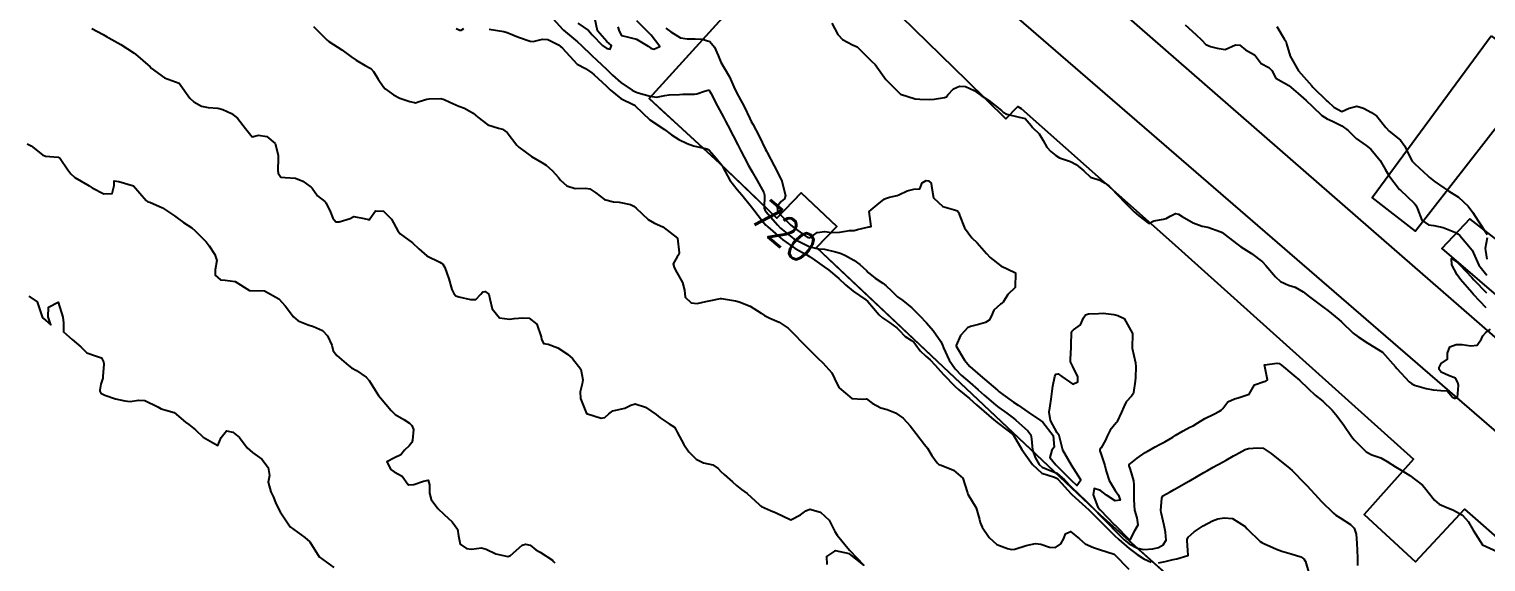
# Model space of a CAD drawing. Header units: metres. Extents: x 286371 to 293043, y 7462578 to 7466404.
# Drawn here: x 290257.3 to 290455.2, y 7463513.4 to 7463585.7 of the extents above; entities that cross this region are included whole.
import ezdxf
from ezdxf.enums import TextEntityAlignment as Align

# ---------------------------------------------------------------- set-up
doc = ezdxf.new("R2010")
doc.units = ezdxf.units.M
doc.header["$MEASUREMENT"] = 0
for name, color, linetype in [('Cemitério', 206, 'Continuous'), ('Cotas', 45, 'Continuous'), ('Curvas de Nivel 1m', 11, 'Continuous'), ('Curvas de Nivel 5m', 15, 'Continuous'), ('Edificações', 30, 'Continuous'), ('Vias primárias', 230, 'Continuous')]:
    doc.layers.add(name, color=color, linetype=linetype)
doc.styles.add('Style-STANDARD', font='STANDARD.shx')

msp = doc.modelspace()

# ---------------------------------------------------------------- linework, layer by layer
at = {"layer": 'Cemitério'}
msp.add_lwpolyline([(290354.17, 7463590.28), (290341.47, 7463576.29), (290343.44, 7463574.48), (290345.41, 7463572.67), (290348.22, 7463570.1), (290351.02, 7463567.53), (290354.93, 7463563.8), (290358.84, 7463560.06), (290362.13, 7463563.51), (290366.96, 7463558.92), (290364.24, 7463556.06), (290374.89, 7463546), (290382.19, 7463539.13), (290392.51, 7463529.42), (290402.82, 7463519.7), (290411.92, 7463511.57)], dxfattribs=at)
at = {"layer": 'Curvas de Nivel 1m', "flags": 128}
for points, elevation in [([(290328.01, 7463587.6), (290329.77, 7463585.67), (290329.87, 7463585.57), (290331.74, 7463584), (290332.25, 7463583.54), (290333.71, 7463582.16), (290334.4, 7463581.5), (290335.68, 7463580.28), (290336.51, 7463579.47), (290337.65, 7463578.47), (290339.2, 7463577.43), (290339.63, 7463577.19), (290339.99, 7463577.06), (290341.62, 7463576.6), (290342.5, 7463576.5), (290343.62, 7463576.71), (290344.19, 7463576.79), (290345.63, 7463576.85), (290346.08, 7463576.87), (290347.63, 7463576.89), (290347.98, 7463576.95), (290348.99, 7463577.28), (290349.48, 7463577.44), (290349.64, 7463577.41), (290349.75, 7463577.27), (290349.86, 7463577.04), (290350.77, 7463575.26), (290351.58, 7463573.75), (290351.86, 7463573.24), (290352.18, 7463572.62), (290352.91, 7463571.22), (290353.53, 7463570.01), (290353.94, 7463569.21), (290354.39, 7463568.32), (290354.99, 7463567.19), (290355.47, 7463566.36), (290356.15, 7463565.17), (290357.05, 7463563.54), (290357.15, 7463563.16), (290357.13, 7463561.42), (290357.21, 7463561.16), (290357.39, 7463560.9), (290358.91, 7463559.13), (290359.35, 7463558.71), (290361.16, 7463557.26), (290361.32, 7463557.14), (290361.39, 7463557.09), (290363.31, 7463556.16), (290364.48, 7463555.87), (290365.31, 7463555.83), (290366.82, 7463555.49), (290367.3, 7463555.34), (290367.56, 7463555.26), (290368.18, 7463554.99), (290369.28, 7463554.35), (290370.09, 7463553.77), (290370.99, 7463552.95), (290371.26, 7463552.67), (290372.21, 7463551.88), (290373.24, 7463551.21), (290373.66, 7463550.9), (290374.45, 7463550.11), (290375.21, 7463549.38), (290375.93, 7463548.86), (290377.19, 7463547.88), (290378.19, 7463546.83), (290379.16, 7463545.81), (290380.08, 7463544.8), (290381.12, 7463543.28), (290381.33, 7463542.78), (290381.47, 7463542.42), (290382.23, 7463540.77), (290383.06, 7463539.58), (290383.87, 7463538.74), (290385.03, 7463537.72), (290386.2, 7463536.71), (290387, 7463536.02), (290388.58, 7463534.67), (290388.98, 7463534.35), (290390.07, 7463533.55), (290390.96, 7463532.9), (290391.31, 7463532.63), (290392.93, 7463531.18), (290393.34, 7463530.6), (290393.42, 7463530.09), (290393.57, 7463528.59), (290393.93, 7463527.53), (290394.47, 7463526.58), (290394.86, 7463526.21), (290395.43, 7463525.99), (290396.85, 7463525.41), (290397.91, 7463524.53), (290398.82, 7463523.57), (290399.9, 7463522.5), (290400.79, 7463521.64), (290401.97, 7463520.47), (290402.76, 7463519.67), (290403.97, 7463518.44), (290404.72, 7463517.67), (290405.99, 7463516.41), (290406.7, 7463515.81), (290407.83, 7463515.23), (290408.68, 7463515.06), (290409.9, 7463515.13), (290410.69, 7463515.34), (290411.33, 7463515.69), (290411.71, 7463516.32), (290411.65, 7463517.39), (290411.43, 7463518.32), (290411.04, 7463520.06), (290411, 7463520.33), (290411.11, 7463522.02), (290411.29, 7463522.33), (290412.25, 7463522.87), (290412.81, 7463523.19), (290413.52, 7463523.6), (290414.7, 7463524.28), (290414.78, 7463524.32), (290414.83, 7463524.35), (290416.06, 7463525.04), (290416.85, 7463525.5), (290417.32, 7463525.77), (290418.11, 7463526.23), (290418.59, 7463526.49), (290418.86, 7463526.65), (290419.88, 7463527.2), (290420.89, 7463527.75), (290421.16, 7463527.89), (290421.64, 7463528.16), (290422.43, 7463528.62), (290422.9, 7463528.76), (290424.16, 7463528.86), (290424.89, 7463528.8), (290425.98, 7463528.1), (290426.47, 7463527.68), (290426.87, 7463527.38), (290428.53, 7463526.06), (290428.85, 7463525.76), (290430.54, 7463524.03), (290430.82, 7463523.73), (290432.4, 7463522), (290432.79, 7463521.6), (290434.43, 7463519.97), (290434.76, 7463519.71), (290435.36, 7463519.35), (290436.74, 7463518.46), (290437.25, 7463517.93), (290437.52, 7463517.12), (290437.61, 7463515.92), (290437.68, 7463514.93), (290437.71, 7463513.92), (290437.69, 7463512.89)], 719), ([(290331.78, 7463586.55), (290333.24, 7463585.52), (290333.76, 7463584.94), (290335.14, 7463583.49), (290335.73, 7463583.11), (290336.2, 7463583), (290336.36, 7463583.48), (290335.74, 7463584.06), (290334.49, 7463585.5), (290334.11, 7463587.19)], 718), ([(290337.22, 7463586.02), (290337.4, 7463585.46), (290337.75, 7463584.84), (290338.51, 7463584.68), (290339.75, 7463584.38), (290341.34, 7463583.4), (290341.73, 7463583.15), (290342.12, 7463583), (290342.93, 7463583.38), (290341.76, 7463584.92), (290341.25, 7463585.4), (290339.79, 7463586.85)], 718), ([(290366.28, 7463586.52), (290367.11, 7463585), (290367.74, 7463584.32), (290369.12, 7463583.59), (290369.73, 7463583.32), (290370.12, 7463582.96), (290371.7, 7463581.39), (290372.17, 7463580.93), (290373.66, 7463578.9), (290375.63, 7463576.87), (290377.63, 7463576.27), (290378.26, 7463576.2), (290379.62, 7463576.15), (290380.22, 7463576.21), (290381.63, 7463576.44), (290381.88, 7463576.53), (290382.06, 7463576.78), (290382.81, 7463577.6), (290383.65, 7463577.98), (290384.44, 7463577.95), (290385.64, 7463577.37), (290386.6, 7463576.71), (290387.62, 7463576.01), (290389.34, 7463574.67), (290389.59, 7463574.44), (290390.09, 7463574.16), (290391.58, 7463573.83), (290392.56, 7463573.6), (290393.37, 7463572.61), (290393.56, 7463572.34), (290394.47, 7463571.5), (290395.01, 7463570.58), (290395.52, 7463569.68), (290396.05, 7463569.1), (290396.73, 7463568.55), (290397.21, 7463568.25), (290397.5, 7463568.14), (290398.72, 7463567.75), (290399.49, 7463567.35), (290400.55, 7463566.49), (290401.46, 7463565.63), (290402.72, 7463565.19), (290403.45, 7463564.81), (290403.91, 7463564.44), (290405.42, 7463562.89), (290405.86, 7463562.41), (290407.39, 7463560.9), (290407.99, 7463560.38), (290409.37, 7463559.3), (290410.03, 7463559.69), (290411.38, 7463559.89), (290411.71, 7463559.99), (290412.25, 7463560.31), (290412.99, 7463560.7), (290413.39, 7463560.61), (290413.89, 7463560.29), (290415.37, 7463559.41), (290416.63, 7463558.97), (290417.36, 7463558.82), (290419.13, 7463558.21), (290419.34, 7463558.09), (290419.74, 7463557.8), (290421.32, 7463556.55), (290421.87, 7463556.17), (290423.3, 7463555.23), (290424.79, 7463554.12), (290425.28, 7463553.64), (290426.56, 7463552.09), (290427.24, 7463551.45), (290428.33, 7463550.97), (290429.23, 7463550.66), (290430.31, 7463550.04), (290431.21, 7463549.38), (290433.01, 7463548), (290433.19, 7463547.86), (290433.66, 7463547.51), (290435.17, 7463546.3), (290435.55, 7463545.96), (290437.14, 7463544.44), (290437.8, 7463543.92), (290439.12, 7463543.06), (290441.1, 7463541.87), (290442.88, 7463539.85), (290443.06, 7463539.65), (290444.75, 7463537.82), (290445.03, 7463537.6), (290445.46, 7463537.37), (290447.02, 7463536.92), (290448, 7463536.74), (290449.02, 7463536.65), (290449.88, 7463536.6), (290450.6, 7463535.72), (290450.88, 7463535.59), (290451, 7463535.58), (290451.28, 7463535.71), (290451.42, 7463537.32), (290451.33, 7463537.71), (290451.04, 7463538.31), (290450.08, 7463538.7), (290449.06, 7463539.15), (290448.79, 7463539.48), (290448.82, 7463539.75), (290449.07, 7463540.29), (290449.92, 7463540.9), (290449.92, 7463541.73), (290450.27, 7463542.56), (290451.11, 7463542.89), (290451.92, 7463542.89), (290453.11, 7463542.71), (290453.99, 7463542.8), (290454.57, 7463543.66), (290454.73, 7463544.06), (290455.14, 7463544.54), (290455.8, 7463544.99)], 717), ([(290414.32, 7463586.29), (290415.76, 7463585), (290416.51, 7463584.25), (290417.12, 7463583.63), (290417.73, 7463583.34), (290418.63, 7463583.12), (290419.73, 7463582.97), (290421.14, 7463583.59), (290421.73, 7463583.56), (290422.5, 7463582.93), (290423.72, 7463582.23), (290423.81, 7463582.13), (290424.64, 7463581.07), (290425.69, 7463580.53), (290426.08, 7463580.1), (290426.64, 7463579.07), (290427.66, 7463578.48), (290428.37, 7463578.06), (290429.64, 7463576.99), (290430.76, 7463576.03), (290431.61, 7463575.21), (290432.86, 7463574), (290433.59, 7463573.52), (290434.33, 7463573.22), (290435.57, 7463572.59), (290436.43, 7463571.94), (290437.54, 7463570.86), (290438.87, 7463569.9), (290439.52, 7463569.42), (290440.81, 7463567.87), (290441.48, 7463566.71), (290441.98, 7463565.86), (290443.44, 7463563.95), (290443.54, 7463563.83), (290445.41, 7463562.07), (290445.62, 7463561.8), (290445.86, 7463561.33), (290446.45, 7463559.79), (290447.36, 7463559.14), (290448.06, 7463559.06), (290449.36, 7463558.77), (290450.92, 7463558.15), (290451.35, 7463557.94), (290451.62, 7463557.71), (290453.31, 7463555.68), (290454.19, 7463553.67), (290455.26, 7463552.3)], 716), ([(290265.76, 7463585.8), (290267.31, 7463584.97), (290267.75, 7463584.7), (290268.08, 7463584.52), (290269.73, 7463583.64), (290271.51, 7463582.47), (290271.71, 7463582.31), (290272.7, 7463581.45), (290273.69, 7463580.58), (290273.84, 7463580.43), (290275.66, 7463579.09), (290277.64, 7463578.37), (290279.1, 7463576.35), (290279.61, 7463575.84), (290280.68, 7463575.25), (290281.6, 7463575.06), (290282.9, 7463574.99), (290283.59, 7463574.81), (290284.73, 7463574.27), (290285.57, 7463573.63), (290286.65, 7463572.24), (290287.54, 7463571.08), (290288.43, 7463571.32), (290289.54, 7463571.15), (290290.67, 7463570.18), (290291.08, 7463568.59), (290291.09, 7463568.17), (290291.06, 7463566.58), (290291.11, 7463566.17), (290291.46, 7463565.62), (290292.05, 7463565.57), (290293.45, 7463565.47), (290294.43, 7463565.09), (290295.44, 7463564.36), (290295.58, 7463564.24), (290295.72, 7463564.1), (290296.43, 7463563.09), (290297.41, 7463562.32), (290297.54, 7463562.21), (290297.62, 7463562.07), (290298.19, 7463560.86), (290298.5, 7463560.05), (290298.9, 7463559.57), (290299.37, 7463559.53), (290300.85, 7463560.01), (290301.18, 7463560.2), (290301.38, 7463560.26), (290302.79, 7463559.98), (290303.36, 7463559.85), (290303.49, 7463559.84), (290303.56, 7463559.97), (290304.29, 7463561.06), (290305.38, 7463560.99), (290306.48, 7463559.93), (290307.34, 7463558.34), (290307.66, 7463557.91), (290309.32, 7463556.69), (290310.19, 7463555.87), (290311.29, 7463554.92), (290313.04, 7463554.07), (290313.28, 7463553.95), (290313.44, 7463553.82), (290313.72, 7463553.36), (290314.28, 7463551.81), (290314.67, 7463550.35), (290314.93, 7463549.8), (290315.21, 7463549.51), (290315.64, 7463549.36), (290317.2, 7463548.99), (290317.95, 7463549), (290318.63, 7463549.74), (290318.91, 7463550.05), (290319.22, 7463550.1), (290319.71, 7463549.73), (290319.84, 7463549.09), (290320.17, 7463547.72), (290321.17, 7463546.5), (290322.52, 7463546.32), (290323.17, 7463546.41), (290324.31, 7463546.52), (290325.17, 7463546.45), (290326.24, 7463545.63), (290326.82, 7463543.92), (290326.87, 7463543.62), (290327.12, 7463543.04), (290327.77, 7463542.94), (290329.1, 7463542.45), (290330.41, 7463541.56), (290331.08, 7463540.98), (290332.19, 7463539.54), (290332.48, 7463538.08), (290332.38, 7463537.53), (290332.1, 7463536.45), (290332.18, 7463535.54), (290332.96, 7463533.52), (290334.95, 7463532.87), (290335.46, 7463532.99), (290336.03, 7463533.48), (290336.56, 7463533.88), (290336.97, 7463533.99), (290338.17, 7463534.25), (290338.98, 7463534.67), (290339.59, 7463534.82), (290340.98, 7463534.38), (290342.42, 7463533.38), (290342.96, 7463532.94), (290344.2, 7463532.11), (290344.94, 7463531.65), (290345.12, 7463531.34), (290345.28, 7463530.99), (290346.2, 7463529.33), (290346.89, 7463528.31), (290347.86, 7463527.3), (290348.87, 7463526.81), (290350.13, 7463526.53), (290350.86, 7463526.07), (290351.23, 7463525.63), (290351.67, 7463525.24), (290352.83, 7463524.26), (290353.35, 7463523.74), (290354.05, 7463523.2), (290354.8, 7463522.65), (290356.45, 7463521.16), (290356.62, 7463521), (290356.77, 7463520.9), (290357.97, 7463520.34), (290358.76, 7463520.02), (290360.74, 7463519.09), (290362.06, 7463519.77), (290362.76, 7463520.32), (290363.3, 7463520.53), (290364.76, 7463520.12), (290365.95, 7463519.02), (290366.72, 7463517.5), (290367.01, 7463517), (290368.68, 7463514.97), (290370.65, 7463512.94), (290368.68, 7463514.46), (290366.82, 7463514.86), (290366.68, 7463514.84), (290365.6, 7463514.09), (290365.64, 7463513.02)], 722), ([(290295.9, 7463586.09), (290297.74, 7463584.24), (290297.97, 7463584.06), (290299.72, 7463582.92), (290300.95, 7463582.02), (290301.7, 7463581.49), (290302.89, 7463580.78), (290303.68, 7463580.36), (290304.02, 7463579.97), (290304.67, 7463578.94), (290305.34, 7463577.95), (290305.64, 7463577.6), (290306.77, 7463576.79), (290307.62, 7463576.33), (290308.96, 7463575.89), (290309.61, 7463575.75), (290309.76, 7463575.73), (290310.25, 7463575.87), (290311.29, 7463576.19), (290311.62, 7463576.27), (290313.17, 7463576.28), (290313.62, 7463576.15), (290314.39, 7463575.81), (290315.61, 7463575.28), (290316.42, 7463574.97), (290317.59, 7463574.3), (290318.23, 7463573.75), (290319.57, 7463572.72), (290321, 7463572.27), (290321.56, 7463572.14), (290322.19, 7463571.69), (290323.52, 7463569.96), (290323.79, 7463569.67), (290325.5, 7463568.43), (290326.91, 7463567.62), (290327.48, 7463567.25), (290328.34, 7463566.47), (290329.16, 7463565.59), (290329.45, 7463565.22), (290330.29, 7463564.42), (290331.43, 7463564.06), (290332.83, 7463564.12), (290333.43, 7463564.05), (290334.22, 7463563.5), (290335.41, 7463562.57), (290336.62, 7463562.25), (290337.41, 7463562.23), (290338.94, 7463561.89), (290339.4, 7463561.66), (290339.71, 7463561.42), (290341.37, 7463559.87), (290342.23, 7463559.38), (290343.36, 7463558.89), (290345.33, 7463557.33), (290345.56, 7463555.33), (290345.53, 7463555.1), (290345.3, 7463554.79), (290344.76, 7463553.86), (290344.9, 7463553.34), (290345.26, 7463552.68), (290346.03, 7463551.32), (290346.28, 7463550.27), (290346.38, 7463549.32), (290347.19, 7463548.53), (290348.02, 7463548.46), (290349.2, 7463548.73), (290349.64, 7463548.82), (290351.2, 7463549.13), (290351.32, 7463549.13), (290353.2, 7463548.81), (290353.71, 7463548.7), (290355.19, 7463548.11), (290356.69, 7463547.16), (290357.17, 7463546.81), (290357.86, 7463546.45), (290359.16, 7463545.9), (290360.35, 7463545.11), (290361.13, 7463544.32), (290362.34, 7463543.08), (290363.1, 7463542.36), (290364.41, 7463541.04), (290365.07, 7463540.4), (290366.28, 7463539.02), (290367.03, 7463537.52), (290367.32, 7463537), (290369, 7463535.54), (290370.5, 7463535.45), (290371, 7463535.53), (290371.79, 7463534.93), (290372.98, 7463534.3), (290373.84, 7463534.04), (290374.97, 7463533.63), (290376, 7463532.87), (290376.94, 7463531.83), (290377.7, 7463530.84), (290378.9, 7463529.3), (290379.3, 7463528.82), (290379.88, 7463527.8), (290380.61, 7463526.8), (290380.86, 7463526.61), (290381.15, 7463526.5), (290382.85, 7463525.81), (290384.12, 7463524.75), (290384.68, 7463522.86), (290384.71, 7463522.74), (290384.8, 7463522.56), (290385.92, 7463520.72), (290386.35, 7463519.11), (290386.44, 7463518.71), (290386.73, 7463518.09), (290387.67, 7463516.69), (290388.7, 7463515.74), (290390.16, 7463515.18), (290390.69, 7463515.04), (290391.15, 7463515.09), (290392.7, 7463515.57), (290393.95, 7463515.84), (290394.7, 7463515.77), (290395.87, 7463515.38), (290396.7, 7463515.3), (290397.43, 7463515.8), (290397.82, 7463516.53), (290398.06, 7463517.19), (290398.73, 7463517.5), (290399.94, 7463516.5), (290400.7, 7463515.8), (290401.86, 7463515.3), (290402.68, 7463515.05), (290404.67, 7463514.42), (290406.64, 7463512.39)], 721), ([(290343.77, 7463585.84), (290344.43, 7463585.35), (290345.74, 7463584.52), (290346.67, 7463584.39), (290347.74, 7463584.39), (290348.67, 7463584.36), (290349.74, 7463584.04), (290350.37, 7463583.26), (290350.85, 7463582.12), (290351.24, 7463581.25), (290351.68, 7463580.46), (290352.38, 7463579.23), (290352.98, 7463577.88), (290353.29, 7463577.22), (290353.63, 7463576.62), (290354.41, 7463575.2), (290355.17, 7463573.6), (290355.36, 7463573.19), (290355.57, 7463572.8), (290356.43, 7463571.17), (290357.31, 7463569.37), (290357.41, 7463569.16), (290357.51, 7463568.96), (290358.46, 7463567.14), (290359.46, 7463565.21), (290359.5, 7463565.12), (290359.52, 7463565.05), (290359.99, 7463563.12), (290359.88, 7463562.66), (290359.41, 7463562.32), (290358.89, 7463561.64), (290358.92, 7463561.13), (290359.38, 7463560.44), (290360.72, 7463559.1), (290361.35, 7463558.59), (290362.94, 7463557.46), (290363.33, 7463557.38), (290364.3, 7463558.08), (290365.34, 7463558.23), (290366.26, 7463558.1), (290367.34, 7463558.13), (290368.72, 7463558.35), (290369.35, 7463558.37), (290369.8, 7463558.5), (290371.35, 7463558.87), (290371.41, 7463558.87), (290371.63, 7463558.93), (290371.38, 7463560.93), (290372.44, 7463561.88), (290373.41, 7463562.63), (290373.59, 7463562.72), (290374.15, 7463562.89), (290375.16, 7463563.14), (290375.42, 7463563.22), (290376.55, 7463563.74), (290377.43, 7463563.97), (290378.24, 7463564.02), (290378.58, 7463564.83), (290379.13, 7463565.14), (290379.45, 7463565.12), (290379.78, 7463564.81), (290379.85, 7463564.4), (290380.1, 7463562.8), (290381.4, 7463561.64), (290382.95, 7463561.2), (290383.39, 7463561.03), (290383.56, 7463560.75), (290383.66, 7463560.47), (290384.33, 7463558.74), (290385.33, 7463557.39), (290386.05, 7463556.71), (290387.3, 7463555.25), (290387.8, 7463554.69), (290389.28, 7463553.59), (290391.26, 7463552.63), (290391.23, 7463550.63), (290390.19, 7463549.68), (290389.59, 7463548.66), (290389.39, 7463548.47), (290389.2, 7463548.37), (290388.32, 7463547.55), (290387.94, 7463546.68), (290387.66, 7463546.19), (290387.16, 7463545.86), (290386.24, 7463545.62), (290385.15, 7463545.34), (290384.72, 7463545.16), (290384.36, 7463544.74), (290383.79, 7463544.09), (290383.19, 7463542.75), (290383.19, 7463542.67), (290384.32, 7463540.74), (290385.06, 7463539.9), (290386.44, 7463538.7), (290387.04, 7463538.19), (290388.83, 7463536.67), (290389.01, 7463536.52), (290389.55, 7463536.11), (290390.99, 7463535.06), (290391.61, 7463534.63), (290392.97, 7463533.7), (290394.63, 7463532.58), (290394.95, 7463532.32), (290396.35, 7463530.55), (290396.51, 7463528.94), (290396.21, 7463528.55), (290395.91, 7463527.52), (290396.72, 7463526.55), (290396.86, 7463526.41), (290398.78, 7463524.52), (290398.83, 7463524.46), (290399.6, 7463523.72), (290400.12, 7463524.5), (290398.86, 7463526.51), (290397.68, 7463528.53), (290397.27, 7463530.19), (290397.18, 7463530.54), (290396.93, 7463530.89), (290395.99, 7463532.56), (290395.83, 7463533.71), (290395.95, 7463534.56), (290396.1, 7463535.46), (290396.25, 7463536.56), (290396.34, 7463537.24), (290396.58, 7463538.55), (290396.73, 7463538.87), (290397.05, 7463538.91), (290397.55, 7463538.54), (290399.03, 7463537.49), (290399.74, 7463537.8), (290399.74, 7463538.5), (290399.06, 7463539.9), (290398.74, 7463540.52), (290398.73, 7463540.87), (290398.81, 7463542.52), (290398.82, 7463542.81), (290398.87, 7463544.52), (290398.95, 7463544.7), (290399.14, 7463544.88), (290400.08, 7463545.57), (290400.48, 7463546.49), (290400.75, 7463546.91), (290401.17, 7463547.06), (290402.54, 7463547.1), (290403.17, 7463547.14), (290404.63, 7463546.97), (290405.17, 7463546.83), (290406.01, 7463546.41), (290407.13, 7463544.39), (290407.1, 7463542.39), (290407.57, 7463540.39), (290407.6, 7463539.85), (290407.56, 7463538.39), (290407.51, 7463537.92), (290407.3, 7463536.39), (290407.22, 7463536.18), (290407.01, 7463535.89), (290406.3, 7463535.1), (290405.99, 7463534.41), (290405.66, 7463533.72), (290405.06, 7463532.42), (290405.02, 7463532.35), (290404.95, 7463532.26), (290404.1, 7463531.27), (290403.69, 7463530.44), (290403.46, 7463529.9), (290402.9, 7463528.87), (290402.73, 7463528.62), (290402.71, 7463528.46), (290402.89, 7463527.93), (290403.39, 7463526.45), (290403.59, 7463525.7), (290403.99, 7463524.44), (290404.81, 7463523.08), (290405.23, 7463522.42), (290405.45, 7463521.76), (290404.79, 7463521.65), (290403.61, 7463522.44), (290402.81, 7463523.04), (290401.95, 7463523.34), (290401.8, 7463522.47), (290402.44, 7463520.8), (290402.77, 7463520.45), (290404.7, 7463518.42), (290404.73, 7463518.4), (290406.7, 7463516.39), (290406.88, 7463516.39), (290407.45, 7463517.65), (290407.93, 7463518.38), (290407.8, 7463519.33), (290407.46, 7463520.38), (290407.38, 7463521.8), (290407.38, 7463522.39), (290407.38, 7463523.84), (290407.31, 7463524.39), (290406.86, 7463525.93), (290406.68, 7463526.4), (290406.7, 7463526.57), (290406.87, 7463526.71), (290407.79, 7463527.47), (290408.89, 7463528.22), (290408.99, 7463528.27), (290409.13, 7463528.36), (290410.24, 7463529.01), (290410.91, 7463529.36), (290411.55, 7463529.69), (290412.61, 7463530.31), (290412.8, 7463530.43), (290412.93, 7463530.52), (290414.04, 7463531.18), (290414.94, 7463531.64), (290415.37, 7463531.85), (290416.03, 7463532.26), (290416.96, 7463532.82), (290418.2, 7463533.45), (290418.98, 7463533.85), (290419.21, 7463533.98), (290419.44, 7463534.2), (290420.1, 7463535.08), (290421, 7463535.49), (290421.51, 7463535.66), (290423.01, 7463536.14), (290423.74, 7463537.43), (290425.04, 7463537.87), (290425.24, 7463537.91), (290425.5, 7463538.11), (290425.07, 7463540.11), (290426.81, 7463540.36), (290427.08, 7463540.29), (290427.37, 7463540.08), (290429.05, 7463538.67), (290429.85, 7463538.04), (290431.03, 7463536.91), (290431.98, 7463536.01), (290433, 7463535.19), (290434.28, 7463533.97), (290434.96, 7463533.17), (290435.85, 7463531.95), (290436.92, 7463530.4), (290437.27, 7463529.93), (290438.89, 7463528.3), (290439.66, 7463527.89), (290440.88, 7463527.48), (290441.74, 7463527), (290442.86, 7463526.28), (290443.65, 7463525.83), (290444.84, 7463525.1), (290446.55, 7463523.79), (290446.82, 7463523.49), (290448.16, 7463521.76), (290448.79, 7463521.21), (290449.74, 7463520.78), (290450.77, 7463520.41), (290451.97, 7463519.71), (290452.75, 7463518.84), (290453.44, 7463517.68), (290454.7, 7463515.66), (290456.69, 7463514.77)], 718), ([(290256.98, 7463570.14), (290257.52, 7463569.89), (290259.08, 7463568.66), (290259.49, 7463568.46), (290261.19, 7463568.33), (290261.49, 7463568.15), (290262.52, 7463566.6), (290262.93, 7463566.07), (290263.45, 7463565.59), (290265.2, 7463564.56), (290265.43, 7463564.42), (290265.82, 7463564.16), (290267.42, 7463563.36), (290268.52, 7463563.41), (290268.79, 7463564.5), (290268.83, 7463565.11), (290269.44, 7463565.03), (290271.43, 7463564.46), (290273.17, 7463562.44), (290273.4, 7463562.28), (290273.64, 7463562.2), (290275.39, 7463561.43), (290277.01, 7463560.38), (290277.37, 7463560.11), (290278.25, 7463559.47), (290279.35, 7463558.72), (290279.81, 7463558.34), (290281.32, 7463556.83), (290281.73, 7463556.31), (290282.49, 7463555.1), (290282.75, 7463554.29), (290282.51, 7463553.05), (290282.52, 7463552.3), (290283.24, 7463551.65), (290283.9, 7463551.62), (290285.24, 7463551.46), (290287.21, 7463550.22), (290289.21, 7463550.19), (290291.2, 7463549.07), (290292.04, 7463548.15), (290293.16, 7463546.64), (290293.79, 7463546.12), (290295.15, 7463545.55), (290295.9, 7463545.33), (290297.13, 7463544.78), (290297.81, 7463544.06), (290298.37, 7463542.79), (290298.54, 7463542.05), (290299.08, 7463541.39), (290300.66, 7463540.02), (290301.06, 7463539.73), (290301.72, 7463539.34), (290303.04, 7463538.43), (290303.43, 7463537.98), (290304.28, 7463536.7), (290304.74, 7463535.96), (290305, 7463535.66), (290306.45, 7463533.93), (290306.97, 7463533.39), (290308.15, 7463532.71), (290308.95, 7463532.2), (290309.25, 7463531.89), (290309.48, 7463531.34), (290309.35, 7463529.89), (290309.23, 7463529.57), (290308.9, 7463529.12), (290308.26, 7463528.53), (290307.77, 7463527.91), (290306.87, 7463527.48), (290305.84, 7463526.96), (290306.39, 7463525.93), (290306.84, 7463525.59), (290307.92, 7463524.99), (290308.72, 7463523.9), (290308.76, 7463523.84), (290308.81, 7463523.82), (290309.5, 7463523.88), (290310.82, 7463524.32), (290311.45, 7463524.48), (290311.65, 7463523.85), (290311.63, 7463522.69), (290311.85, 7463521.85), (290312.77, 7463520.62), (290313.64, 7463519.82), (290314.74, 7463518.82), (290315.45, 7463517.79), (290315.59, 7463516.91), (290315.82, 7463515.79), (290316.69, 7463515.19), (290317.35, 7463515.1), (290318.69, 7463515.26), (290319.34, 7463515.08), (290320.68, 7463514.44), (290322.27, 7463514.09), (290322.67, 7463514.23), (290324.24, 7463515.65), (290324.7, 7463515.79), (290325.34, 7463515.63), (290326.07, 7463515.01), (290326.68, 7463514.7), (290328.35, 7463513.59), (290328.5, 7463513.43), (290328.66, 7463513.25)], 723), ([(290455.19, 7463547.89), (290453.46, 7463549.68), (290453.23, 7463549.94), (290451.7, 7463551.71), (290451.26, 7463552.33), (290450.53, 7463553.73), (290450.47, 7463554.55), (290451.29, 7463554.03), (290451.62, 7463553.71), (290453.26, 7463551.98), (290453.53, 7463551.68), (290455.23, 7463549.92)], 717), ([(290257.21, 7463549.47), (290258.34, 7463548.67), (290258.92, 7463546.91), (290259.01, 7463546.66), (290259.16, 7463546.46), (290260.21, 7463545.58), (290259.84, 7463546.64), (290259.87, 7463547.96), (290261.19, 7463548.62), (290261.83, 7463546.61), (290261.94, 7463545.83), (290261.92, 7463544.61), (290263.12, 7463543.59), (290264.3, 7463542.58), (290265.09, 7463541.76), (290266.29, 7463541.35), (290267.08, 7463541.06), (290267.37, 7463540.53), (290267.4, 7463540.2), (290267.27, 7463538.53), (290267.25, 7463538.31), (290267.02, 7463537.48), (290266.84, 7463536.7), (290266.87, 7463536.54), (290267, 7463536.29), (290267.53, 7463535.99), (290268.99, 7463535.5), (290270.24, 7463535.23), (290270.98, 7463535.16), (290272.13, 7463535.31), (290272.99, 7463535.27), (290274.76, 7463534.42), (290274.97, 7463534.28), (290275.21, 7463534.17), (290276.96, 7463533.64), (290278.52, 7463532.36), (290278.94, 7463532.01), (290279.88, 7463531.29), (290280.91, 7463530.32), (290282.18, 7463529.58), (290282.9, 7463529.19), (290283.35, 7463530.28), (290284.05, 7463531.15), (290284.92, 7463530.97), (290285.83, 7463530.24), (290286.89, 7463528.84), (290287.59, 7463528.21), (290288.87, 7463527.3), (290289.71, 7463526.18), (290289.9, 7463525.12), (290289.73, 7463524.18), (290290.1, 7463522.88), (290290.45, 7463522.17), (290290.78, 7463521.3), (290291.35, 7463520.16), (290292.72, 7463518.13), (290294.7, 7463516.69), (290295.4, 7463516.09), (290296.66, 7463514.07), (290298.64, 7463512.62)], 724)]:
    msp.add_lwpolyline(points, dxfattribs=dict(at, elevation=elevation))
at = {"layer": 'Curvas de Nivel 5m', "flags": 128}
for points, elevation in [([(290315.27, 7463585.8), (290315.76, 7463585.57), (290315.97, 7463585.58), (290316.33, 7463585.79)], 720), ([(290319.76, 7463585.72), (290321.76, 7463585.38), (290322.2, 7463585.25), (290323.75, 7463584.61), (290325.3, 7463584.08), (290325.74, 7463584.06), (290326.98, 7463584.38), (290327.74, 7463584.3), (290329.16, 7463583.58), (290329.73, 7463583.14), (290331.16, 7463581.55), (290331.7, 7463580.96), (290332.85, 7463580.37), (290333.68, 7463579.79), (290334.01, 7463579.51), (290335.64, 7463578), (290336.18, 7463577.48), (290337.62, 7463576.31), (290339.41, 7463575.43), (290339.6, 7463575.32), (290341.57, 7463573.39), (290343.55, 7463572.07), (290344.54, 7463571.35), (290345.53, 7463570.71), (290346.66, 7463570.18), (290347.52, 7463569.89), (290349.32, 7463569.47), (290349.52, 7463569.39), (290349.64, 7463569.27), (290350.58, 7463568.18), (290351.34, 7463567.25), (290351.48, 7463566.99), (290352.45, 7463565.23), (290353.43, 7463563.94), (290354.09, 7463563.2), (290355.4, 7463561.58), (290355.7, 7463561.18), (290356.87, 7463559.66), (290357.28, 7463559.16), (290357.36, 7463559.1), (290357.63, 7463558.88), (290359.33, 7463557.39), (290359.64, 7463557.12), (290361.31, 7463555.92), (290362.91, 7463555.07), (290363.29, 7463554.86), (290363.99, 7463554.35), (290365.27, 7463553.44), (290365.84, 7463553.03), (290367.25, 7463551.85), (290368.17, 7463550.99), (290369.22, 7463550.13), (290370.93, 7463548.95), (290371.2, 7463548.71), (290372.71, 7463546.92), (290373.17, 7463546.51), (290374.13, 7463545.86), (290375.15, 7463545.14), (290375.28, 7463545.02), (290375.4, 7463544.88), (290376.26, 7463543.99), (290377.12, 7463543.43), (290377.46, 7463543.19), (290377.7, 7463542.84), (290378.29, 7463542.02), (290379.09, 7463541.32), (290379.65, 7463540.81), (290380.33, 7463540.06), (290381.06, 7463539.25), (290381.5, 7463538.78), (290383.02, 7463537.23), (290383.56, 7463536.75), (290385, 7463535.55), (290385.96, 7463534.71), (290386.97, 7463533.83), (290388.33, 7463532.67), (290388.95, 7463532.17), (290390.84, 7463530.72), (290390.92, 7463530.66), (290390.94, 7463530.63), (290390.97, 7463530.58), (290392.12, 7463528.62), (290392.88, 7463527.52), (290393.56, 7463526.59), (290394.85, 7463525.4), (290396.54, 7463524.85), (290396.84, 7463524.74), (290397.07, 7463524.54), (290398.81, 7463522.63), (290398.92, 7463522.51), (290400.78, 7463520.82), (290401.15, 7463520.48), (290402.75, 7463518.91), (290403.22, 7463518.45), (290404.71, 7463516.96), (290405.27, 7463516.42), (290406.69, 7463515.18), (290407.8, 7463514.38), (290408.67, 7463513.8), (290409.67, 7463513.34)], 720), ([(290426.75, 7463586.09), (290427.75, 7463584.39), (290427.97, 7463584.07), (290428.09, 7463583.71), (290428.55, 7463582.06), (290429.68, 7463580.04), (290431.49, 7463578.02), (290431.65, 7463577.85), (290433.55, 7463575.99), (290433.62, 7463575.92), (290434.48, 7463575.1), (290435.6, 7463574.52), (290436.57, 7463574.98), (290437.61, 7463575.28), (290438.55, 7463574.97), (290439.6, 7463574.38), (290440.34, 7463573.88), (290441.56, 7463572.34), (290442.03, 7463571.86), (290443.54, 7463570.63), (290444.14, 7463569.83), (290444.69, 7463568.63), (290445.16, 7463567.81), (290445.49, 7463567.44), (290447.28, 7463565.78), (290447.46, 7463565.62), (290448.13, 7463565.08), (290449.44, 7463564.15), (290450.12, 7463563.73), (290451.42, 7463562.9), (290452.74, 7463561.69), (290453.39, 7463560.83), (290454.12, 7463559.67), (290455.35, 7463557.81)], 715), ([(290455.34, 7463557.36), (290455.05, 7463555.92), (290455.08, 7463555.66), (290455.3, 7463554.46)], 715), ([(290410.66, 7463513.25), (290411.57, 7463513.42), (290412.66, 7463513.67), (290413.18, 7463513.78), (290414.67, 7463514.21), (290414.72, 7463514.23), (290414.73, 7463514.27), (290414.68, 7463514.91), (290414.56, 7463516.28), (290414.57, 7463516.42), (290414.71, 7463516.71), (290415.53, 7463517.46), (290416.73, 7463518.24), (290418.02, 7463518.95), (290418.75, 7463519.21), (290419.62, 7463519.34), (290420.75, 7463519.25), (290422.43, 7463518.16), (290422.73, 7463517.86), (290424.48, 7463516.13), (290424.7, 7463515.98), (290424.97, 7463515.85), (290426.69, 7463515.09), (290427.43, 7463514.83), (290428.68, 7463514.44), (290430, 7463514.03), (290430.44, 7463513.8), (290430.67, 7463513.44), (290431.07, 7463512.02)], 720)]:
    msp.add_lwpolyline(points, dxfattribs=dict(at, elevation=elevation))
at = {"layer": 'Edificações'}
msp.add_lwpolyline([(290421.02, 7463503.44), (290402.82, 7463519.7), (290382.19, 7463539.13), (290367.6, 7463552.87), (290364.24, 7463556.06), (290366.96, 7463558.92), (290362.13, 7463563.51), (290358.84, 7463560.06), (290351.02, 7463567.53), (290345.41, 7463572.67), (290341.47, 7463576.29), (290362.75, 7463599.73), (290368.53, 7463594.52), (290384.63, 7463578.75), (290389.95, 7463573.54), (290391.59, 7463575.21), (290392.02, 7463574.96), (290412.51, 7463556.78), (290445.34, 7463527.33), (290438.6, 7463519.8), (290445.61, 7463513.35), (290452.24, 7463520.53), (290464.66, 7463509.68)], dxfattribs=at)
for points in [[(290455.85, 7463584.81), (290462.37, 7463579.85), (290445.59, 7463558.27), (290439.69, 7463562.85), (290455.85, 7463584.81)], [(290482.03, 7463566.65), (290467.61, 7463548.59), (290452.96, 7463559.97), (290449.15, 7463555.93), (290464.83, 7463542.49), (290467.15, 7463545.46), (290506.1, 7463512.5), (290504.09, 7463509.91), (290509.19, 7463505.49), (290517.97, 7463517.21), (290515.81, 7463518.79), (290521.42, 7463526.71), (290527.04, 7463522.82), (290531.31, 7463528.77), (290535.14, 7463534.77), (290507.66, 7463551.22), (290507.95, 7463551.63), (290506.36, 7463552.76), (290491.29, 7463562.4), (290482.94, 7463567.8), (290482.03, 7463566.65)]]:
    msp.add_lwpolyline(points, close=True, dxfattribs=at)
at = {"layer": 'Vias primárias'}
msp.add_lwpolyline([(290071.99, 7463872.74), (290096.8, 7463851.06), (290115.63, 7463834.77), (290140.84, 7463812.71), (290172.1, 7463786.38), (290218.33, 7463747.02), (290241.62, 7463727.06), (290282.42, 7463692.83), (290298.4, 7463679.8), (290308.82, 7463671.91), (290336.17, 7463648.12), (290354.7, 7463631.87), (290381.98, 7463608.78), (290440.92, 7463557.33), (290521.2, 7463487.42)], dxfattribs=at)
msp.add_lwpolyline([(290381.97, 7463595.54), (290474.32, 7463515.67, -0.007002), (290496.03, 7463496.36, 0.009342), (290636.98, 7463372.15, -0.011816), (290695.62, 7463319.95, 0.003116), (290781.82, 7463240.5), (290792.01, 7463231.68, -0.379815), (290793.21, 7463222.66, -0.061613), (290788.32, 7463217.06, 4.716762)], format="xyb", dxfattribs=at)

# ---------------------------------------------------------------- texts
at = {"layer": 'Cotas', "style": 'Style-STANDARD'}
msp.add_text('720', height=4, rotation=318.9088, dxfattribs=at).set_placement((290359.81, 7463558.27, 720), align=Align.MIDDLE_CENTER)

doc.saveas('drawing.dxf')
